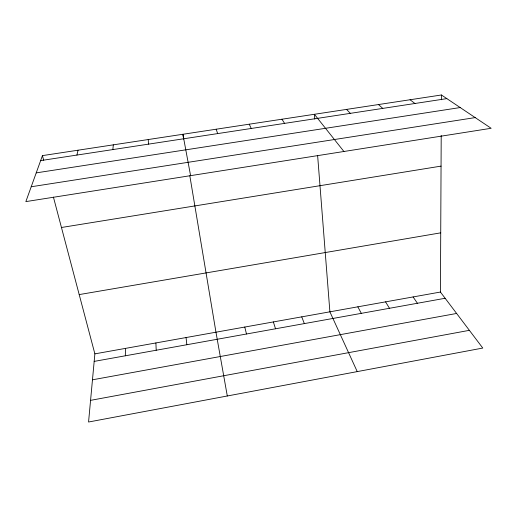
<?xml version="1.0" encoding="UTF-8"?>
<svg xmlns="http://www.w3.org/2000/svg" width="517" height="517" viewBox="0 0 517 517"><rect width="100%" height="100%" fill="white"/><g stroke="black" fill="none" stroke-linecap="round" stroke-linejoin="round"><path stroke-width="0.78" d="M53.425 197.119L94.876 353.861L88.562 422.014L482.775 348.057L440.432 292.047L441.208 135.428M441.389 99.736L441.415 94.986L42.446 155.617L25.85 201.611L491.15 128.287L441.415 94.986M125.314 355.793L125.508 348.38M112.855 149.587L113.313 144.85M76.923 155.068L78.041 150.208M90.565 400.352L469.378 330.331M92.472 379.808L456.621 313.457M94.178 361.396L445.137 298.277M94.876 353.861L440.432 292.047M79.198 294.587L440.723 232.837M61.458 227.493L441.059 166.119M31.207 186.76L475.188 117.598M36.216 172.878L460.182 107.555M40.649 160.6L446.843 98.624M410.065 99.755L414.957 103.49M378.45 104.557L382.793 108.396M346.558 109.404L350.345 113.346M343.915 151.487L314.394 114.289L314.769 119.059M413.102 296.939L417.406 303.266M281.946 119.22L284.583 123.382M385.572 301.863L389.463 308.294M357.842 306.82L361.305 313.354M249.213 124.196L251.262 128.468M357.241 371.607L329.891 311.822L317.632 155.598M301.734 316.856L304.339 323.597M216.196 129.218L217.644 133.593M273.364 321.929L275.522 328.78M42.446 155.617L43.667 160.225M244.774 327.048L246.486 334.001M190.592 175.651L182.889 134.278L183.671 138.963M227.299 395.983L215.964 332.198L189.817 175.741M186.055 337.549L186.831 344.729M148.256 139.538L148.457 144.153M155.901 342.939L156.199 350.242"/></g></svg>
